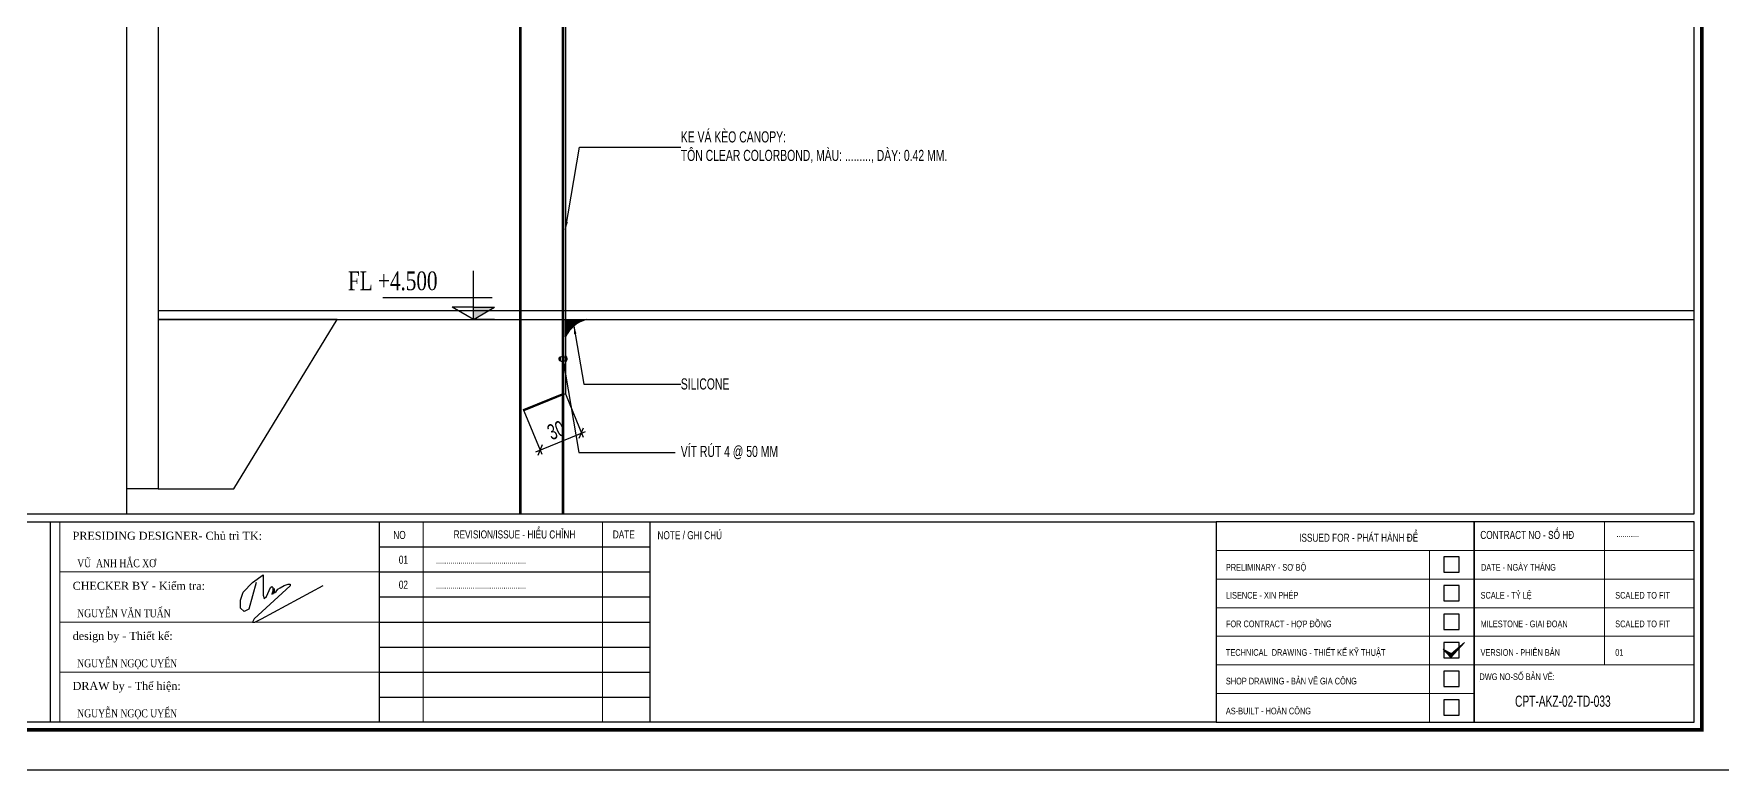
# Model space of a CAD drawing. Header units: inches. Extents: x 315041 to 662841, y -45540 to -35018.
# Drawn here: x 331005.6 to 331385.4, y -37638.9 to -37473.4 of the extents above; entities that cross this region are included whole.
import ezdxf
from ezdxf.enums import TextEntityAlignment as Align

# ---------------------------------------------------------------- set-up
doc = ezdxf.new("R2010")
doc.units = ezdxf.units.IN
doc.header["$MEASUREMENT"] = 0
doc.linetypes.add('XKITLINE00', pattern=[0])
for name, color, linetype in [('1', 1, 'Continuous'), ('2', 2, 'Continuous'), ('250', 250, 'Continuous'), ('251', 251, 'Continuous'), ('3', 3, 'Continuous'), ('6', 6, 'Continuous'), ('7', 7, 'Continuous'), ('8', 8, 'Continuous'), ('BAO KHUNG', 31, 'Continuous'), ('Fast RSQ_A2 Frame$0$Khung ten', 4, 'Continuous'), ('flashing', 6, 'Continuous')]:
    doc.layers.add(name, color=color, linetype=linetype)
doc.layers.add('Cover text', color=7, linetype='Continuous', true_color=0x52370f)
for name, color, linetype, lineweight in [('DETAIL$0$S-Dim', 8, 'Continuous', 20), ('DETAIL$0$S-Hatch', 8, 'Continuous', 13), ('S-Hatch', 8, 'Continuous', 9)]:
    doc.layers.add(name, color=color, linetype=linetype, lineweight=lineweight)
doc.styles.add('ST1H', font='vnshxh.shx', dxfattribs={"width": 0.7})
doc.styles.add('ST3', font='times.ttf', dxfattribs={"width": 0.8})
doc.styles.get("Standard").update_dxf_attribs({"font": 'VHARIALN.TTF'})
doc.styles.add('style2', font='VHAVANI.TTF')
doc.styles.add('TIEU DE', font='VHARIALN.TTF', dxfattribs={"width": 0.8})
doc.styles.add('vntimeh.shx', font='vntimeh.shx', dxfattribs={"width": 0.8, "bigfont": 'bigfont.shx'})
doc.dimstyles.new('3', dxfattribs={"dimtxt": 3.5, "dimasz": 1.8, "dimexe": 1, "dimexo": 0, "dimgap": 1, "dimtad": 1, "dimdec": 0, "dimlfac": 3, "dimzin": 0, "dimdsep": 46, "dimtxsty": 'ST1H', "dimblk": 'OBLIQUE', "dimcen": 1, "dimdle": 1, "dimclrd": 8, "dimclre": 8, "dimclrt": 3, "dimadec": 0, "dimazin": 0, "dimtfac": 1, "dimtdec": 0, "dimtix": 1, "dimtofl": 0, "dimtmove": 1, "dimatfit": 3, "dimfxl": 0.18, "dimtolj": 1, "dimtzin": 0, "dimlwd": -1, "dimlwe": -1, "dimarcsym": 1})

# ---------------------------------------------------------------- blocks, each defined once
blk = doc.blocks.new('DETAIL$0$MARK')
at = {"layer": 'DETAIL$0$S-Hatch', "linetype": 'Continuous'}
h = blk.add_hatch(dxfattribs=at)
h.set_pattern_fill('ANSI31', color=256, scale=50, style=0)
h.paths.add_polyline_path([(1667850, -1156933), (1667909, -1156997), (1668012, -1156885), (1667913, -1156967)])
at = {"layer": 'DETAIL$0$S-Dim', "linetype": 'Continuous'}
blk.add_lwpolyline([(1667850, -1156933), (1667909, -1156997), (1668012, -1156885), (1667913, -1156967), (1667850, -1156933)], dxfattribs=at)
blk = doc.blocks.new('A$C3be9bcc6')
at = {"layer": '1', "color": 5, "lineweight": 30}
blk.add_lwpolyline([(0.81, 8.89), (-0.84, 2.88), (-1.85, 2.33), (-2.68, 3.13), (-2.68, 4.9), (-2.07, 6.74), (0.04, 8.88), (2.4, 10.63), (2.4, 6), (2.65, 5.25), (3.15, 5.75), (4.09, 7.78), (4.36, 8), (4.55, 7.76), (4.55, 6.96), (4.38, 6.24), (4.73, 6.44), (4.87, 7.5), (4.91, 6.81), (4.96, 6.56), (5.3, 6.85), (5.71, 7.36), (6.26, 7.68), (7.16, 8.21), (8.05, 8.54), (8.45, 8.54), (8.45, 8.14), (0.41, 0.75), (0, 0), (0.54, 0), (2.01, 0.75), (15.87, 8.23)], dxfattribs=at)
blk = doc.blocks.new('A$C75D82031')
at = {"layer": '2', "color": 157, "linetype": 'Continuous'}
blk.add_lwpolyline([(0, 420), (594, 420), (594, 0), (0, 0)], close=True, dxfattribs=at)
at = {"layer": '251', "linetype": 'Continuous'}
for p, q in [((285.8, 50.19), (346.77, 50.19)), ((285.8, 44.56), (346.77, 44.56)), ((285.8, 38.94), (346.77, 38.94)), ((285.8, 33.31), (346.77, 33.31)), ((285.8, 27.69), (346.77, 27.69)), ((285.8, 22.06), (346.77, 22.06)), ((285.8, 16.44), (346.77, 16.44))]:
    blk.add_line(p, q, dxfattribs=at)
at = {"layer": '7', "color": 147, "linetype": 'Continuous'}
blk.add_lwpolyline([(12.33, 57.61), (581.67, 57.61), (581.67, 409.19), (12.33, 409.19)], close=True, dxfattribs=at)
at = {"layer": 'BAO KHUNG', "color": 7}
blk.add_line((346.77, 10.81), (346.77, 55.81), dxfattribs=at)
at = {"layer": 'BAO KHUNG', "color": 167, "linetype": 'Continuous', "const_width": 0.871}
blk.add_lwpolyline([(10.59, 9.07), (583.41, 9.07), (583.41, 410.93), (10.59, 410.93)], close=True, dxfattribs=at)
at = {"layer": 'BAO KHUNG', "color": 7}
for points in [[(144.95, 55.81), (285.8, 55.81), (285.8, 10.81), (144.95, 10.81)], [(211.89, 55.81), (474.14, 55.81), (474.14, 10.81), (211.89, 10.81)], [(474.14, 10.81), (532.16, 10.81), (532.16, 55.81), (474.14, 55.81)], [(532.16, 10.81), (581.67, 10.81), (581.67, 55.81), (532.16, 55.81)]]:
    blk.add_lwpolyline(points, close=True, dxfattribs=at)
at = {"layer": 'Fast RSQ_A2 Frame$0$Khung ten', "color": 7, "ltscale": 1000}
for points in [[(525.34, 44.51), (528.78, 44.51), (528.78, 47.96), (525.34, 47.96)], [(525.34, 38.09), (528.78, 38.09), (528.78, 41.53), (525.34, 41.53)], [(525.34, 31.66), (528.78, 31.66), (528.78, 35.1), (525.34, 35.1)], [(525.34, 25.23), (528.78, 25.23), (528.78, 28.67), (525.34, 28.67)], [(525.34, 18.8), (528.78, 18.8), (528.78, 22.24), (525.34, 22.24)], [(525.34, 12.37), (528.78, 12.37), (528.78, 15.81), (525.34, 15.81)]]:
    blk.add_lwpolyline(points, close=True, dxfattribs=at)
at = {"layer": 'S-Hatch'}
for p, q in [((213.95, 10.81), (213.95, 55.81)), ((295.73, 55.81), (295.73, 10.81)), ((336.07, 55.81), (336.07, 10.81)), ((561.54, 55.81), (561.54, 23.67)), ((474.14, 49.38), (532.16, 49.38)), ((522.13, 10.81), (522.13, 49.38)), ((532.16, 49.38), (581.67, 49.38)), ((285.8, 44.56), (213.95, 44.56)), ((474.14, 42.95), (532.16, 42.95)), ((532.16, 42.95), (581.67, 42.95)), ((474.14, 36.52), (532.16, 36.52)), ((532.16, 36.52), (581.67, 36.52)), ((285.8, 33.31), (213.95, 33.31)), ((474.14, 30.1), (532.16, 30.1)), ((532.16, 30.1), (581.67, 30.1)), ((474.14, 23.67), (532.16, 23.67)), ((532.16, 23.67), (581.67, 23.67)), ((285.8, 22.06), (213.95, 22.06)), ((474.14, 17.24), (532.16, 17.24))]:
    blk.add_line(p, q, dxfattribs=at)
blk.add_blockref('A$C3be9bcc6', (257.32, 33.31))
at = {"layer": 'DETAIL$0$S-Dim', "linetype": 'Continuous', "xscale": 0.02999999996973202, "yscale": 0.02999999996973202, "zscale": 0.02999999996973202}
blk.add_blockref('DETAIL$0$MARK', (-49510.32, 34735.23), dxfattribs=at)
at = {"layer": 'BAO KHUNG', "color": 7, "linetype": 'Continuous', "style": 'ST3'}
for s, p in [('PRESIDING DESIGNER- Chủ trì TK:', (216.86, 51.8)), ('CHECKER BY - Kiểm tra:', (216.86, 40.55)), ('design by - Thiết kế:', (216.86, 29.3)), ('DRAW by - Thể hiện:', (216.86, 18.05))]:
    blk.add_text(s, height=1.8, dxfattribs=at).set_placement(p)
at = {"layer": 'BAO KHUNG', "color": 7, "linetype": 'Continuous', "width": 0.9}
for s, p in [('NO', (290.4, 52.88)), ('REVISION/ISSUE - HIÓU CHØNH', (316.27, 53)), ('DATE', (340.86, 52.99)), ('01', (291.27, 47.31)), ('02', (291.27, 41.69))]:
    blk.add_text(s, height=1.8, dxfattribs=at).set_placement(p, align=Align.MIDDLE_CENTER)
for s, p in [('NOTE / GHI CHÚ', (348.44, 51.92)), ('CONTRACT NO - Sè H§', (533.57, 51.98))]:
    blk.add_text(s, height=1.8, dxfattribs=at).set_placement(p)
blk.add_text('ISSUED FOR - PHÁT HÀNH ĐỂ ', height=1.8, dxfattribs=at).set_placement((506.46, 51.36), align=Align.CENTER)
at = {"layer": 'BAO KHUNG', "color": 109, "linetype": 'Continuous', "style": 'style2', "width": 0.8}
blk.add_text('...........', height=1.5, dxfattribs=at).set_placement((564.21, 52.44))
at = {"layer": 'Cover text', "linetype": 'Continuous', "width": 0.8}
for s, height, style, p in [('VŨ  ANH HẮC XƠ', 1.8, 'ST3', (217.88, 45.63)), ('............................................', 1.5, 'style2', (298.6, 46.4)), ('PRELIMINARY - S¥ Bé', 1.5, 'style2', (476.33, 44.85)), ('date - NGµY TH¸NG', 1.5, 'style2', (533.72, 44.85)), ('............................................', 1.5, 'style2', (298.6, 40.78)), ('LISENCE - XIN PHÐP', 1.5, 'style2', (476.33, 38.57)), ('scale - tû lÖ', 1.5, 'style2', (533.63, 38.57)), ('scaled to fit', 1.5, 'style2', (563.92, 38.57)), ('NGUYỄN VĂN TUẤN', 1.8, 'ST3', (217.88, 34.38)), ('FOR CONTRACT - HîP §åNG', 1.5, 'style2', (476.33, 32.14)), ('MILESTONE - GIAI §O¹N', 1.5, 'style2', (533.63, 32.14)), ('scaled to fit', 1.5, 'style2', (563.92, 32.14)), ('TECHNICAL  DRAWING - THIÕT KÕ Kü THUËT', 1.5, 'style2', (476.33, 25.71)), ('VERSION - PHI£N B¶N', 1.5, 'style2', (533.63, 25.71)), ('01', 1.5, 'style2', (563.92, 25.71)), ('NGUYỄN NGỌC UYỂN', 1.8, 'ST3', (217.88, 23.13)), ('SHOP DRAWING - B¶N VÏ GIA C¤NG', 1.5, 'style2', (476.33, 19.28)), ('%%u%%udwg no-sè b¶n vÏ:', 1.5, 'style2', (533.38, 20.26)), ('NGUYỄN NGỌC UYỂN', 1.8, 'ST3', (217.88, 11.88)), ('AS-BUILT - HOµN C¤NG', 1.5, 'style2', (476.33, 12.56))]:
    blk.add_text(s, height=height, dxfattribs=dict(at, style=style)).set_placement(p)
blk = doc.blocks.new('RIVET')
at = {"color": 8}
for p, q in [((-3.9, 1.1), (-4.2, 0)), ((-4.2, 0), (-3.9, -1.1)), ((-3.9, -1.1), (-3.9, 1.1)), ((-3.5, -1.3), (-3.5, 1.3)), ((-1, -1.2), (-1, 1.3)), ((-1, 1.3), (-0.1, 1.3)), ((0, 1.3), (0, 2.4)), ((0, -1.3), (0, 1.3)), ((0.1, 2.5), (0.1, 2.5)), ((0.1, 2.5), (0.7, 1.4)), ((0.1, -2.5), (0.1, 2.5)), ((0.7, 1.1), (0.7, -1.1)), ((0.9, 0.7), (0.7, 0.7)), ((0.9, -0.7), (0.9, 0.7)), ((-0.1, -1.2), (-1, -1.2)), ((0, -2.4), (0, -1.3)), ((0.7, -1.4), (0.1, -2.5)), ((0.1, -2.5), (0.1, -2.5)), ((0.9, -0.7), (0.7, -0.7))]:
    blk.add_line(p, q, dxfattribs=at)
for centre, radius, start, end in [((-3.4, 0.7), 0.634, 101.5667, 142.2309), ((-2.5, -0.1), 1.78, 64.6352, 125.2369), ((-0.9, 3), 1.71, 240.4783, 268.3625), ((-0.1, 1.3), 0.0625, 270, 0), ((0.1, 2.4), 0.0625, 90, 180), ((0.1, 2.4), 0.0625, 26.5651, 90), ((0.1, 1.1), 0.625, 0, 26.5651), ((5.4, 0.6), 4.45, 179.0778, 187.9518), ((5.8, -0.6), 4.85, 172.415, 180.5555), ((-3.4, -0.7), 0.634, 217.7691, 258.4333), ((-2.5, 0.1), 1.78, 234.7631, 295.3648), ((-0.9, -3), 1.71, 91.6375, 119.5217), ((-0.1, -1.3), 0.0625, 0, 90), ((0.1, -2.4), 0.0625, 180, 270), ((0.1, -2.4), 0.0625, 270, 333.4349), ((0.1, -1.1), 0.625, 333.4349, 0)]:
    blk.add_arc(centre, radius, start, end, dxfattribs=at)
blk = doc.blocks.new('cos')
at = {"color": 8}
for p, q in [((0, 0), (0, 7.82)), ((-3, 3.49), (14.52, 3.49)), ((0, 1.99), (-3.39, 1.99)), ((0, 0), (-3.39, 1.99)), ((0, 1.99), (3.39, 1.99)), ((0, 0), (3.39, 1.99))]:
    blk.add_line(p, q, dxfattribs=at)
at = {"color": 4}
for p in [(-3.39, 0), (3.39, 0)]:
    blk.add_line(p, (0, 0), dxfattribs=at)
at = {"color": 8}
blk.add_solid([(0, 0), (-3.39, 1.99), (0, 1.99)], dxfattribs=at)
at = {"layer": '3', "color": 3, "style": 'vntimeh.shx', "width": 0.75}
blk.add_attdef('DSD', (1.32, 4.73), '', height=3, dxfattribs=at)
blk = doc.blocks.new('_Oblique')
at = {"color": 0, "linetype": 'ByBlock', "lineweight": -2}
blk.add_line((-0.5, -0.5), (0.5, 0.5), dxfattribs=at)
blk = doc.blocks.new('*D857')
at = {"color": 8, "linetype": 'Continuous', "transparency": 16777216}
for p, q in [((331125.16, -37554.32), (331129.16, -37564.08)), ((331115.82, -37558.14), (331119.83, -37567.91)), ((331118.53, -37567.36), (331129.71, -37562.77))]:
    blk.add_line(p, q, dxfattribs=at)
at = {"layer": 'Defpoints', "color": 0, "transparency": 16777216}
for p in [(331125.16, -37554.32), (331115.82, -37558.14), (331128.78, -37563.15)]:
    blk.add_point(p, dxfattribs=at)
at = {"color": 8, "transparency": 16777216, "xscale": 1.8, "yscale": 1.8, "zscale": 1.8}
for p, rotation in [((331128.78, -37563.15), 22.30550889767414), ((331119.45, -37566.98), 202.3055088976741)]:
    blk.add_blockref('_Oblique', p, dxfattribs=dict(at, rotation=rotation))
at = {"color": 3, "transparency": 16777216, "insert": (331123.07, -37562.52), "char_height": 3.5, "attachment_point": 5, "rotation": 22.3055, "style": 'ST1H'}
blk.add_mtext('\\A1;30', dxfattribs=at)

msp = doc.modelspace()

# ---------------------------------------------------------------- hatches: boundary and pattern name
at = {"true_color": 0x2cc9bc}
msp.add_hatch(color=132, dxfattribs=at).paths.add_polyline_path([(331129.824, -37537.6493), (331125.1581, -37537.6493), (331125.1581, -37541.5251, -0.21382463)])

# ---------------------------------------------------------------- linework, layer by layer
at = {"color": 9, "linetype": 'XKITLINE00', "lineweight": 0}
msp.add_line((331026.4983, -37437.6564), (331026.4983, -37537.6493), dxfattribs=at)
at = {"color": 8}
msp.add_lwpolyline([(331379.1113, -37229.7343), (330809.7734, -37229.7343), (330809.7734, -37581.3141), (331379.1113, -37581.3141)], close=True, dxfattribs=at)
at = {"color": 132, "true_color": 0x2cc9bc}
msp.add_lwpolyline([(331125.1581, -37541.5251), (331125.1581, -37537.6493), (331129.824, -37537.6493, 0.21382463)], format="xyb", close=True, dxfattribs=at)
at = {"layer": '3'}
for points in [[(331124.8248, -37581.3141), (331124.8248, -37368.4673), (331114.8251, -37368.4673), (331114.8251, -37581.3141)], [(331124.4915, -37581.3141), (331124.4915, -37368.8006), (331115.1584, -37368.8006), (331115.1584, -37581.3141)]]:
    msp.add_lwpolyline(points, dxfattribs=at)
at = {"layer": '6', "ltscale": 10}
msp.add_lwpolyline([(331125.1581, -37445.433), (331125.1581, -37554.316), (331115.8248, -37558.1449), (331115.7464, -37557.8667), (331124.8248, -37554.177), (331124.8248, -37445.433), (331124.8248, -37424.0506), (331115.7464, -37420.3609), (331115.8248, -37420.0827), (331125.1581, -37423.9116)], close=True, dxfattribs=at)
at = {"layer": '8', "color": 2}
for p, q in [((331026.4983, -37581.3141), (331026.4983, -37229.7343)), ((331379.1113, -37535.6523), (331033.5472, -37535.6523)), ((331033.5472, -37537.6493), (331379.1113, -37537.6493))]:
    msp.add_line(p, q, dxfattribs=at)
for points in [[(331026.4983, -37415.2843), (331033.5472, -37415.2843), (331033.5472, -37575.6459), (331026.4983, -37575.6459)], [(331033.5472, -37575.6459), (331050.5558, -37575.6459), (331073.8334, -37537.6493), (331033.5472, -37537.6493)]]:
    msp.add_lwpolyline(points, close=True, dxfattribs=at)

# ---------------------------------------------------------------- block references
at = {"color": 1}
msp.add_blockref('A$C75D82031', (330797.4423, -37638.9242), dxfattribs=at)
at = {"layer": '250'}
ref = msp.add_blockref('cos', (331104.4524, -37537.6493), dxfattribs=dict(at, xscale=-1.4007568359375, yscale=1.4007568359375, zscale=1.4007568359375))
ref.add_attrib('DSD', ' FL +4.500', (331075.0656, -37531.0255), dxfattribs={"layer": '3', "color": 3, "height": 4.20227, "style": 'vntimeh.shx', "width": 0.75})
at = {"layer": 'flashing', "color": 0, "ltscale": 500, "xscale": -0.3333333332557231, "yscale": 0.3333333333721384, "zscale": 0.3333333333721384, "rotation": 180}
msp.add_blockref('RIVET', (331125.1581, -37546.4648), dxfattribs=at)

# ---------------------------------------------------------------- texts
at = {"color": 3, "ltscale": 0.5, "style": 'TIEU DE', "width": 0.8}
msp.add_attdef('CPT-AKZ-02-TD-033', text='KC-01', height=2.5, dxfattribs=at).set_placement((331349.5855, -37623.4092), align=Align.MIDDLE_CENTER)

# ---------------------------------------------------------------- dimensions: what is measured, and where the dimension line sits
at = {"color": 1, "true_color": 0xfb040c}
dim = msp.add_aligned_dim(p1=(331115.8248, -37558.1449), p2=(331125.1581, -37554.316), distance=-9.5519, dimstyle='3', dxfattribs=at)
dim.commit()
dim.dimension.update_dxf_attribs({"geometry": '*D857', "text_midpoint": (331123.0731, -37562.5233)})

# ---------------------------------------------------------------- next in the draw order: texts
at = {"layer": '3', "char_height": 2.5, "attachment_point": 4, "style": 'ST1H', "bg_fill": 2}
for s, insert in [('\\A1;ke V¸ KÌO CANOPY: \\Pt«n CLEAR COLORBOND, mµu: ........., dµy: 0.42 mm.', (331151.1344, -37498.8822)), ('\\A1;silicone', (331151.1344, -37552.1209))]:
    msp.add_mtext(s, dxfattribs=dict(at, insert=insert))

# ---------------------------------------------------------------- next in the draw order: leaders
at = {"color": 9}
for points in [[(331125.1581, -37517.4116), (331128.3181, -37498.8822), (331151.1344, -37498.8822)], [(331127.0767, -37539.0884), (331129.2768, -37552.1209), (331151.1344, -37552.1209)], [(331124.6054, -37546.361), (331128.1775, -37567.5209), (331151.1344, -37567.5209)]]:
    msp.add_leader(points, dimstyle='3', override={"dimgap": 1, "dimtad": 0}, dxfattribs=at)

# ---------------------------------------------------------------- next in the draw order: texts
at = {"layer": '3', "insert": (331151.1344, -37567.5209), "char_height": 2.5, "attachment_point": 4, "style": 'ST1H', "bg_fill": 2}
msp.add_mtext('\\A1;vÝt rót 4 @ 50 mm', dxfattribs=at)

doc.saveas('drawing.dxf')
